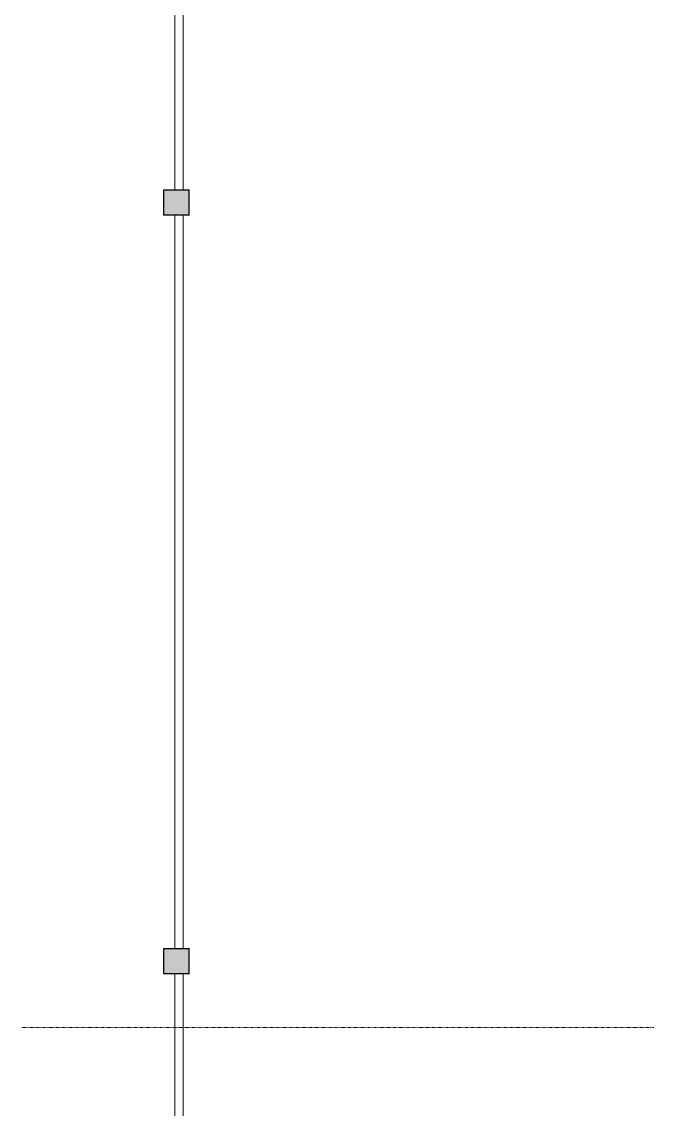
# Model space of a CAD drawing. Header units: inches. Extents: x -1176 to 1545, y -2552 to 978.
# Drawn here: x -708.2 to -558.2, y -581.3 to -323.3 of the extents above; entities that cross this region are included whole.
import ezdxf

# ---------------------------------------------------------------- set-up
doc = ezdxf.new("R2010")
doc.units = ezdxf.units.IN
doc.header["$MEASUREMENT"] = 0
doc.linetypes.add('Dash', pattern=[0.25, 0.125, -0.125])
for name, color, linetype, lineweight in [('A-COLS', 52, 'Continuous', 18), ('A-DETL-HDLN', 90, 'Dash', 9), ('A-FLOR-HRAL', 11, 'Continuous', 18)]:
    doc.layers.add(name, color=color, linetype=linetype, lineweight=lineweight)

# ---------------------------------------------------------------- blocks, each defined once
blk = doc.blocks.new('Top Rail Type - Top Rail_Internal_-5050133-2nd Floor Demo')
at = {"layer": 'A-FLOR-HRAL', "lineweight": 9}
for p, q in [((-671.86, -363.19), (-671.86, -189.19)), ((-669.86, -189.19), (-669.86, -363.19)), ((-671.86, -543.19), (-671.86, -369.19)), ((-669.86, -369.19), (-669.86, -543.19)), ((-671.86, -723.19), (-671.86, -549.19)), ((-669.86, -549.19), (-669.86, -723.19))]:
    blk.add_line(p, q, dxfattribs=at)

msp = doc.modelspace()

# ---------------------------------------------------------------- hatches: boundary and pattern name
at = {"layer": 'A-COLS'}
for points in [[(-674.48, -369.19), (-668.48, -369.19), (-668.48, -363.19), (-674.48, -363.19)], [(-674.48, -549.19), (-668.48, -549.19), (-668.48, -543.19), (-674.48, -543.19), (-674.48, -544.93)]]:
    msp.add_hatch(color=250, dxfattribs=at).paths.add_polyline_path(points, flags=0)

# ---------------------------------------------------------------- linework, layer by layer
at = {"layer": 'A-COLS', "color": 8, "lineweight": 30}
for p, q in [((-674.48, -369.19), (-674.48, -363.19)), ((-674.48, -363.19), (-668.48, -363.19)), ((-668.48, -369.19), (-668.48, -363.19)), ((-668.48, -369.19), (-674.48, -369.19)), ((-674.48, -549.19), (-674.48, -543.19)), ((-674.48, -543.19), (-668.48, -543.19)), ((-668.48, -549.19), (-668.48, -543.19)), ((-668.48, -549.19), (-674.48, -549.19))]:
    msp.add_line(p, q, dxfattribs=at)
at = {"layer": 'A-DETL-HDLN'}
msp.add_line((-708.17, -561.88), (-558.17, -561.88), dxfattribs=at)

# ---------------------------------------------------------------- block references
at = {"layer": 'A-FLOR-HRAL', "lineweight": 9}
msp.add_blockref('Top Rail Type - Top Rail_Internal_-5050133-2nd Floor Demo', (0, 0), dxfattribs=at)

doc.saveas('drawing.dxf')
